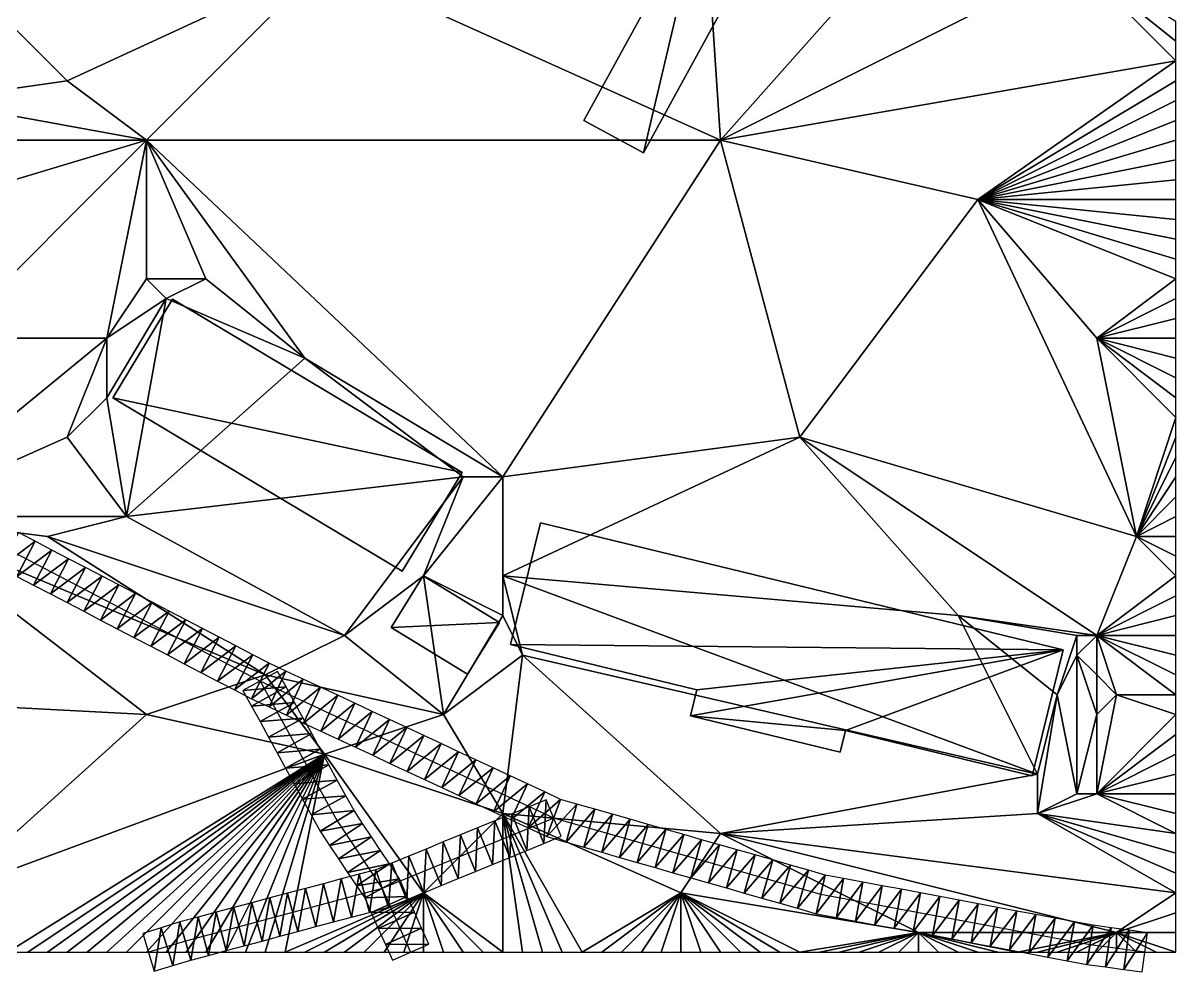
# Model space of a CAD drawing. Header units: metres. Extents: x -1103 to 901, y -902 to 905.
# Drawn here: x 783.5 to 900, y -902 to -806.2 of the extents above; entities that cross this region are included whole.
import ezdxf

# ---------------------------------------------------------------- set-up
doc = ezdxf.new("R2010")
doc.units = ezdxf.units.M
for name, color, linetype in [('OSM_BUILDING_FOOTPRINTS', 7, 'CONTINUOUS'), ('OSM_BUILDING_ROOFS', 1, 'CONTINUOUS'), ('OSM_BUILDING_WALLS', 8, 'CONTINUOUS'), ('OSM_ROAD_AXES', 2, 'CONTINUOUS'), ('OSM_ROAD_SURFACE', 9, 'CONTINUOUS'), ('OSM_TERRAIN', 3, 'CONTINUOUS')]:
    doc.layers.add(name, color=color, linetype=linetype)

msp = doc.modelspace()

# ---------------------------------------------------------------- linework, layer by layer
at = {"layer": 'OSM_BUILDING_FOOTPRINTS'}
for points in [[(846.2, -819.26, 10.98), (858.1, -797.56, 10.98), (852.09, -794.3, 10.98), (840.19, -816, 10.98), (846.2, -819.26, 10.98)], [(798.64, -834.06, 9.79), (827.88, -851.56, 9.79), (821.84, -861.5, 9.79), (792.61, -844.01, 9.79), (798.64, -834.06, 9.79)], [(835.8, -856.64, 8.84), (888.61, -869.47, 8.84), (885.48, -882.17, 8.84), (866.62, -877.59, 8.84), (866.07, -879.8, 8.84), (850.97, -876.13, 8.84), (851.61, -873.5, 8.84), (832.77, -868.92, 8.84), (835.8, -856.64, 8.84)], [(823.95, -861.98, 9.43), (831.66, -866.69, 9.43), (828.43, -871.9, 9.43), (820.71, -867.19, 9.43), (823.95, -861.98, 9.43)]]:
    msp.add_polyline3d(points, close=True, dxfattribs=at)
at = {"layer": 'OSM_BUILDING_ROOFS'}
for points in [[(852.09, -794.3, 20.98), (840.19, -816, 20.98), (846.2, -819.26, 20.98)], [(852.09, -794.3, 20.98), (846.2, -819.26, 20.98), (858.1, -797.56, 20.98)], [(827.88, -851.56, 19.79), (798.64, -834.06, 19.79), (792.61, -844.01, 19.79)], [(827.88, -851.56, 19.79), (792.61, -844.01, 19.79), (821.84, -861.5, 19.79)], [(888.61, -869.47, 18.84), (835.8, -856.64, 18.84), (832.77, -868.92, 18.84)], [(831.66, -866.69, 19.43), (823.95, -861.98, 19.43), (820.71, -867.19, 19.43)], [(831.66, -866.69, 19.43), (820.71, -867.19, 19.43), (828.43, -871.9, 19.43)], [(888.61, -869.47, 18.84), (832.77, -868.92, 18.84), (851.61, -873.5, 18.84)], [(888.61, -869.47, 18.84), (851.61, -873.5, 18.84), (850.97, -876.13, 18.84)], [(866.62, -877.59, 18.84), (888.61, -869.47, 18.84), (850.97, -876.13, 18.84)], [(866.62, -877.59, 18.84), (885.48, -882.17, 18.84), (888.61, -869.47, 18.84)], [(850.97, -876.13, 18.84), (866.07, -879.8, 18.84), (866.62, -877.59, 18.84)]]:
    msp.add_3dface(points, dxfattribs=at)
at = {"layer": 'OSM_BUILDING_WALLS'}
for points in [[(852.09, -794.3, 10.98), (840.19, -816, 10.98), (840.19, -816, 20.98)], [(852.09, -794.3, 10.98), (840.19, -816, 20.98), (852.09, -794.3, 20.98)], [(846.2, -819.26, 10.98), (858.1, -797.56, 10.98), (858.1, -797.56, 20.98)], [(846.2, -819.26, 10.98), (858.1, -797.56, 20.98), (846.2, -819.26, 20.98)], [(840.19, -816, 10.98), (846.2, -819.26, 10.98), (846.2, -819.26, 20.98)], [(840.19, -816, 10.98), (846.2, -819.26, 20.98), (840.19, -816, 20.98)], [(798.64, -834.06, 9.79), (792.61, -844.01, 9.79), (792.61, -844.01, 19.79)], [(798.64, -834.06, 9.79), (792.61, -844.01, 19.79), (798.64, -834.06, 19.79)], [(827.88, -851.56, 9.79), (798.64, -834.06, 9.79), (798.64, -834.06, 19.79)], [(827.88, -851.56, 9.79), (798.64, -834.06, 19.79), (827.88, -851.56, 19.79)], [(792.61, -844.01, 9.79), (821.84, -861.5, 9.79), (821.84, -861.5, 19.79)], [(792.61, -844.01, 9.79), (821.84, -861.5, 19.79), (792.61, -844.01, 19.79)], [(821.84, -861.5, 9.79), (827.88, -851.56, 9.79), (827.88, -851.56, 19.79)], [(821.84, -861.5, 9.79), (827.88, -851.56, 19.79), (821.84, -861.5, 19.79)], [(835.8, -856.64, 8.84), (832.77, -868.92, 8.84), (832.77, -868.92, 18.84)], [(835.8, -856.64, 8.84), (832.77, -868.92, 18.84), (835.8, -856.64, 18.84)], [(888.61, -869.47, 8.84), (835.8, -856.64, 8.84), (835.8, -856.64, 18.84)], [(888.61, -869.47, 8.84), (835.8, -856.64, 18.84), (888.61, -869.47, 18.84)], [(823.95, -861.98, 9.43), (820.71, -867.19, 9.43), (820.71, -867.19, 19.43)], [(823.95, -861.98, 9.43), (820.71, -867.19, 19.43), (823.95, -861.98, 19.43)], [(831.66, -866.69, 9.43), (823.95, -861.98, 9.43), (823.95, -861.98, 19.43)], [(831.66, -866.69, 9.43), (823.95, -861.98, 19.43), (831.66, -866.69, 19.43)], [(820.71, -867.19, 9.43), (828.43, -871.9, 9.43), (828.43, -871.9, 19.43)], [(820.71, -867.19, 9.43), (828.43, -871.9, 19.43), (820.71, -867.19, 19.43)], [(828.43, -871.9, 9.43), (831.66, -866.69, 9.43), (831.66, -866.69, 19.43)], [(828.43, -871.9, 9.43), (831.66, -866.69, 19.43), (828.43, -871.9, 19.43)], [(832.77, -868.92, 8.84), (851.61, -873.5, 8.84), (851.61, -873.5, 18.84)], [(832.77, -868.92, 8.84), (851.61, -873.5, 18.84), (832.77, -868.92, 18.84)], [(885.48, -882.17, 8.84), (888.61, -869.47, 8.84), (888.61, -869.47, 18.84)], [(885.48, -882.17, 8.84), (888.61, -869.47, 18.84), (885.48, -882.17, 18.84)], [(851.61, -873.5, 8.84), (850.97, -876.13, 8.84), (850.97, -876.13, 18.84)], [(851.61, -873.5, 8.84), (850.97, -876.13, 18.84), (851.61, -873.5, 18.84)], [(850.97, -876.13, 8.84), (866.07, -879.8, 8.84), (866.07, -879.8, 18.84)], [(850.97, -876.13, 8.84), (866.07, -879.8, 18.84), (850.97, -876.13, 18.84)], [(866.07, -879.8, 8.84), (866.62, -877.59, 8.84), (866.62, -877.59, 18.84)], [(866.07, -879.8, 8.84), (866.62, -877.59, 18.84), (866.07, -879.8, 18.84)], [(866.62, -877.59, 8.84), (885.48, -882.17, 8.84), (885.48, -882.17, 18.84)], [(866.62, -877.59, 8.84), (885.48, -882.17, 18.84), (866.62, -877.59, 18.84)]]:
    msp.add_3dface(points, dxfattribs=at)
at = {"layer": 'OSM_ROAD_AXES'}
for points in [[(896.87, -900, 10.29), (891.32, -899.25, 10.62), (864.12, -894.15, 11.52), (837.14, -886.44, 11.66), (807.49, -872.61, 12.33), (773.69, -854.99, 13.01), (738.93, -837.54, 12.88), (728.44, -833.5, 12.44), (679.72, -814.78, 10.95)], [(807.49, -872.61, 12.33), (815.25, -886.73, 12.08), (819.81, -893.55, 12), (822.68, -900, 12.1)], [(837.14, -886.44, 11.66), (819.81, -893.55, 12), (799.93, -898.86, 12.02), (796.21, -900, 12.03)]]:
    msp.add_polyline3d(points, dxfattribs=at)
at = {"layer": 'OSM_ROAD_SURFACE'}
for points in [[(784.76, -858.5, 12.8), (783.07, -857.62, 12.84), (781.22, -861.17, 12.92)], [(784.76, -858.5, 12.8), (781.22, -861.17, 12.92), (782.91, -862.05, 12.89)], [(786.45, -859.38, 12.77), (784.76, -858.5, 12.8), (782.91, -862.05, 12.89)], [(786.45, -859.38, 12.77), (782.91, -862.05, 12.89), (784.6, -862.93, 12.87)], [(788.14, -860.26, 12.74), (786.45, -859.38, 12.77), (784.6, -862.93, 12.87)], [(788.14, -860.26, 12.74), (784.6, -862.93, 12.87), (786.29, -863.81, 12.84)], [(789.83, -861.14, 12.7), (788.14, -860.26, 12.74), (786.29, -863.81, 12.84)], [(789.83, -861.14, 12.7), (786.29, -863.81, 12.84), (787.98, -864.69, 12.81)], [(791.52, -862.02, 12.67), (789.83, -861.14, 12.7), (787.98, -864.69, 12.81)], [(791.52, -862.02, 12.67), (787.98, -864.69, 12.81), (789.67, -865.57, 12.78)], [(793.21, -862.9, 12.63), (791.52, -862.02, 12.67), (789.67, -865.57, 12.78)], [(793.21, -862.9, 12.63), (789.67, -865.57, 12.78), (791.36, -866.45, 12.75)], [(794.9, -863.78, 12.6), (793.21, -862.9, 12.63), (791.36, -866.45, 12.75)], [(794.9, -863.78, 12.6), (791.36, -866.45, 12.75), (793.05, -867.33, 12.72)], [(796.59, -864.66, 12.57), (794.9, -863.78, 12.6), (793.05, -867.33, 12.72)], [(796.59, -864.66, 12.57), (793.05, -867.33, 12.72), (794.74, -868.21, 12.69)], [(798.28, -865.55, 12.53), (796.59, -864.66, 12.57), (794.74, -868.21, 12.69)], [(798.28, -865.55, 12.53), (794.74, -868.21, 12.69), (796.43, -869.09, 12.66)], [(799.97, -866.43, 12.49), (798.28, -865.55, 12.53), (796.43, -869.09, 12.66)], [(799.97, -866.43, 12.49), (796.43, -869.09, 12.66), (798.12, -869.97, 12.64)], [(801.66, -867.31, 12.46), (799.97, -866.43, 12.49), (798.12, -869.97, 12.64)], [(801.66, -867.31, 12.46), (798.12, -869.97, 12.64), (799.81, -870.86, 12.61)], [(803.35, -868.19, 12.42), (801.66, -867.31, 12.46), (799.81, -870.86, 12.61)], [(803.35, -868.19, 12.42), (799.81, -870.86, 12.61), (801.5, -871.74, 12.58)], [(805.04, -869.07, 12.39), (803.35, -868.19, 12.42), (801.5, -871.74, 12.58)], [(805.04, -869.07, 12.39), (801.5, -871.74, 12.58), (803.19, -872.62, 12.55)], [(806.73, -869.95, 12.35), (805.04, -869.07, 12.39), (803.19, -872.62, 12.55)], [(806.73, -869.95, 12.35), (803.19, -872.62, 12.55), (804.88, -873.5, 12.51)], [(808.38, -870.81, 12.32), (806.73, -869.95, 12.35), (804.88, -873.5, 12.51)], [(808.38, -870.81, 12.32), (804.88, -873.5, 12.51), (806.61, -874.4, 12.44)], [(810.08, -871.61, 12.26), (808.38, -870.81, 12.32), (806.61, -874.4, 12.44)], [(805.74, -873.57, 12.47), (810.11, -873.21, 12.27), (809.25, -871.64, 12.3)], [(810.08, -871.61, 12.26), (806.61, -874.4, 12.44), (808.39, -875.23, 12.38)], [(811.83, -872.42, 12.19), (810.08, -871.61, 12.26), (808.39, -875.23, 12.38)], [(805.74, -873.57, 12.47), (806.6, -875.14, 12.45), (810.11, -873.21, 12.27)], [(806.6, -875.14, 12.45), (810.97, -874.78, 12.25), (810.11, -873.21, 12.27)], [(811.83, -872.42, 12.19), (808.39, -875.23, 12.38), (810.14, -876.04, 12.31)], [(813.57, -873.23, 12.12), (811.83, -872.42, 12.19), (810.14, -876.04, 12.31)], [(813.57, -873.23, 12.12), (810.14, -876.04, 12.31), (811.88, -876.86, 12.24)], [(815.32, -874.05, 12.05), (813.57, -873.23, 12.12), (811.88, -876.86, 12.24)], [(815.32, -874.05, 12.05), (811.88, -876.86, 12.24), (813.62, -877.67, 12.17)], [(817.06, -874.86, 11.98), (815.32, -874.05, 12.05), (813.62, -877.67, 12.17)], [(806.6, -875.14, 12.45), (807.47, -876.71, 12.44), (810.97, -874.78, 12.25)], [(807.47, -876.71, 12.44), (811.83, -876.35, 12.24), (810.97, -874.78, 12.25)], [(817.06, -874.86, 11.98), (813.62, -877.67, 12.17), (815.37, -878.49, 12.11)], [(818.8, -875.68, 11.91), (817.06, -874.86, 11.98), (815.37, -878.49, 12.11)], [(818.8, -875.68, 11.91), (815.37, -878.49, 12.11), (817.11, -879.3, 12.04)], [(820.55, -876.49, 11.84), (818.8, -875.68, 11.91), (817.11, -879.3, 12.04)], [(807.47, -876.71, 12.44), (808.33, -878.28, 12.42), (811.83, -876.35, 12.24)], [(808.33, -878.28, 12.42), (812.7, -877.92, 12.22), (811.83, -876.35, 12.24)], [(820.55, -876.49, 11.84), (817.11, -879.3, 12.04), (818.86, -880.11, 12)], [(822.29, -877.3, 11.78), (820.55, -876.49, 11.84), (818.86, -880.11, 12)], [(808.33, -878.28, 12.42), (809.19, -879.85, 12.35), (812.7, -877.92, 12.22)], [(809.19, -879.85, 12.35), (813.56, -879.49, 12.2), (812.7, -877.92, 12.22)], [(822.29, -877.3, 11.78), (818.86, -880.11, 12), (820.6, -880.93, 11.96)], [(824.03, -878.12, 11.74), (822.29, -877.3, 11.78), (820.6, -880.93, 11.96)], [(824.03, -878.12, 11.74), (820.6, -880.93, 11.96), (822.34, -881.74, 11.92)], [(825.78, -878.93, 11.69), (824.03, -878.12, 11.74), (822.34, -881.74, 11.92)], [(825.78, -878.93, 11.69), (822.34, -881.74, 11.92), (824.09, -882.56, 11.88)], [(827.52, -879.75, 11.65), (825.78, -878.93, 11.69), (824.09, -882.56, 11.88)], [(809.19, -879.85, 12.35), (810.05, -881.41, 12.26), (813.56, -879.49, 12.2)], [(810.05, -881.41, 12.26), (814.42, -881.06, 12.18), (813.56, -879.49, 12.2)], [(827.52, -879.75, 11.65), (824.09, -882.56, 11.88), (825.83, -883.37, 11.84)], [(829.27, -880.56, 11.61), (827.52, -879.75, 11.65), (825.83, -883.37, 11.84)], [(810.05, -881.41, 12.26), (810.91, -882.98, 12.18), (814.42, -881.06, 12.18)], [(810.91, -882.98, 12.18), (815.28, -882.63, 12.16), (814.42, -881.06, 12.18)], [(829.27, -880.56, 11.61), (825.83, -883.37, 11.84), (827.57, -884.18, 11.79)], [(831.01, -881.37, 11.57), (829.27, -880.56, 11.61), (827.57, -884.18, 11.79)], [(831.01, -881.37, 11.57), (827.57, -884.18, 11.79), (829.32, -885, 11.75)], [(832.75, -882.19, 11.54), (831.01, -881.37, 11.57), (829.32, -885, 11.75)], [(810.91, -882.98, 12.18), (811.78, -884.55, 12.16), (815.28, -882.63, 12.16)], [(811.78, -884.55, 12.16), (816.14, -884.2, 12.14), (815.28, -882.63, 12.16)], [(832.75, -882.19, 11.54), (829.32, -885, 11.75), (831.06, -885.81, 11.71)], [(834.5, -883, 11.58), (832.75, -882.19, 11.54), (831.06, -885.81, 11.71)], [(834.5, -883, 11.58), (831.06, -885.81, 11.71), (832.81, -886.62, 11.71)], [(836.24, -883.81, 11.61), (834.5, -883, 11.58), (832.81, -886.62, 11.71)], [(836.24, -883.81, 11.61), (832.81, -886.62, 11.71), (834.55, -887.44, 11.74)], [(837.84, -884.57, 11.65), (836.24, -883.81, 11.61), (834.55, -887.44, 11.74)], [(811.78, -884.55, 12.16), (812.64, -886.12, 12.15), (816.14, -884.2, 12.14)], [(812.64, -886.12, 12.15), (816.97, -885.69, 12.13), (816.14, -884.2, 12.14)], [(837.84, -884.57, 11.65), (834.55, -887.44, 11.74), (836.44, -888.31, 11.78)], [(836.38, -884.59, 11.64), (834.65, -885.3, 11.66), (836.16, -889, 11.82)], [(836.38, -884.59, 11.64), (836.16, -889, 11.82), (837.9, -888.29, 11.78)], [(839.49, -885.03, 11.67), (837.84, -884.57, 11.65), (836.44, -888.31, 11.78)], [(839.49, -885.03, 11.67), (836.44, -888.31, 11.78), (838.39, -888.88, 11.8)], [(841.29, -885.54, 11.7), (839.49, -885.03, 11.67), (838.39, -888.88, 11.8)], [(812.64, -886.12, 12.15), (813.54, -887.76, 12.13), (816.97, -885.69, 12.13)], [(813.54, -887.76, 12.13), (817.83, -886.98, 12.11), (816.97, -885.69, 12.13)], [(832.91, -886.01, 11.68), (831.18, -886.72, 11.71), (832.7, -890.42, 11.91)], [(832.91, -886.01, 11.68), (832.7, -890.42, 11.91), (834.43, -889.71, 11.87)], [(834.65, -885.3, 11.66), (832.91, -886.01, 11.68), (834.43, -889.71, 11.87)], [(834.65, -885.3, 11.66), (834.43, -889.71, 11.87), (836.16, -889, 11.82)], [(841.29, -885.54, 11.7), (838.39, -888.88, 11.8), (840.19, -889.39, 11.82)], [(843.09, -886.06, 11.72), (841.29, -885.54, 11.7), (840.19, -889.39, 11.82)], [(843.09, -886.06, 11.72), (840.19, -889.39, 11.82), (841.99, -889.9, 11.85)], [(844.88, -886.57, 11.74), (843.09, -886.06, 11.72), (841.99, -889.9, 11.85)], [(813.54, -887.76, 12.13), (814.5, -889.2, 12.11), (817.83, -886.98, 12.11)], [(814.5, -889.2, 12.11), (818.74, -888.35, 12.1), (817.83, -886.98, 12.11)], [(829.45, -887.43, 11.78), (827.71, -888.14, 11.84), (829.23, -891.85, 11.95)], [(829.45, -887.43, 11.78), (829.23, -891.85, 11.95), (830.97, -891.13, 11.93)], [(831.18, -886.72, 11.71), (829.45, -887.43, 11.78), (830.97, -891.13, 11.93)], [(831.18, -886.72, 11.71), (830.97, -891.13, 11.93), (832.7, -890.42, 11.91)], [(844.88, -886.57, 11.74), (841.99, -889.9, 11.85), (843.78, -890.42, 11.87)], [(846.68, -887.09, 11.77), (844.88, -886.57, 11.74), (843.78, -890.42, 11.87)], [(846.68, -887.09, 11.77), (843.78, -890.42, 11.87), (845.58, -890.93, 11.89)], [(848.48, -887.6, 11.79), (846.68, -887.09, 11.77), (845.58, -890.93, 11.89)], [(814.5, -889.2, 12.11), (815.41, -890.57, 12.1), (818.74, -888.35, 12.1)], [(815.41, -890.57, 12.1), (819.65, -889.71, 12.08), (818.74, -888.35, 12.1)], [(827.71, -888.14, 11.84), (825.98, -888.86, 11.9), (827.5, -892.56, 11.97)], [(827.71, -888.14, 11.84), (827.5, -892.56, 11.97), (829.23, -891.85, 11.95)], [(848.48, -887.6, 11.79), (845.58, -890.93, 11.89), (847.38, -891.45, 11.92)], [(850.28, -888.12, 11.82), (848.48, -887.6, 11.79), (847.38, -891.45, 11.92)], [(850.28, -888.12, 11.82), (847.38, -891.45, 11.92), (849.18, -891.96, 11.94)], [(852.08, -888.63, 11.84), (850.28, -888.12, 11.82), (849.18, -891.96, 11.94)], [(852.08, -888.63, 11.84), (849.18, -891.96, 11.94), (850.98, -892.48, 11.96)], [(853.88, -889.14, 11.84), (852.08, -888.63, 11.84), (850.98, -892.48, 11.96)], [(815.41, -890.57, 12.1), (816.32, -891.93, 12.08), (819.65, -889.71, 12.08)], [(816.32, -891.93, 12.08), (820.56, -891.08, 12.06), (819.65, -889.71, 12.08)], [(824.25, -889.57, 11.96), (822.51, -890.28, 12.03), (824.03, -893.98, 12.02)], [(824.25, -889.57, 11.96), (824.03, -893.98, 12.02), (825.77, -893.27, 12)], [(825.98, -888.86, 11.9), (824.25, -889.57, 11.96), (825.77, -893.27, 12)], [(825.98, -888.86, 11.9), (825.77, -893.27, 12), (827.5, -892.56, 11.97)], [(853.88, -889.14, 11.84), (850.98, -892.48, 11.96), (852.78, -892.99, 11.91)], [(855.68, -889.66, 11.79), (853.88, -889.14, 11.84), (852.78, -892.99, 11.91)], [(855.68, -889.66, 11.79), (852.78, -892.99, 11.91), (854.58, -893.5, 11.86)], [(857.48, -890.17, 11.74), (855.68, -889.66, 11.79), (854.58, -893.5, 11.86)], [(822.51, -890.28, 12.03), (820.78, -890.99, 12.06), (822.3, -894.69, 12.02)], [(822.51, -890.28, 12.03), (822.3, -894.69, 12.02), (824.03, -893.98, 12.02)], [(857.48, -890.17, 11.74), (854.58, -893.5, 11.86), (856.38, -894.02, 11.81)], [(859.27, -890.68, 11.69), (857.48, -890.17, 11.74), (856.38, -894.02, 11.81)], [(859.27, -890.68, 11.69), (856.38, -894.02, 11.81), (858.17, -894.53, 11.76)], [(861.07, -891.2, 11.63), (859.27, -890.68, 11.69), (858.17, -894.53, 11.76)], [(817.49, -892.1, 12.07), (815.68, -892.58, 12.08), (816.71, -896.45, 12.04)], [(816.32, -891.93, 12.08), (817.23, -893.3, 12.06), (820.56, -891.08, 12.06)], [(817.49, -892.1, 12.07), (816.71, -896.45, 12.04), (818.52, -895.97, 12.04)], [(817.23, -893.3, 12.06), (821.56, -892.59, 12.04), (820.56, -891.08, 12.06)], [(819.17, -891.66, 12.07), (817.49, -892.1, 12.07), (818.52, -895.97, 12.04)], [(819.17, -891.66, 12.07), (818.52, -895.97, 12.04), (820.45, -895.45, 12.03)], [(820.78, -890.99, 12.06), (819.17, -891.66, 12.07), (820.45, -895.45, 12.03)], [(820.78, -890.99, 12.06), (820.45, -895.45, 12.03), (822.3, -894.69, 12.02)], [(861.07, -891.2, 11.63), (858.17, -894.53, 11.76), (859.97, -895.04, 11.71)], [(862.87, -891.71, 11.58), (861.07, -891.2, 11.63), (859.97, -895.04, 11.71)], [(862.87, -891.71, 11.58), (859.97, -895.04, 11.71), (861.77, -895.56, 11.66)], [(864.58, -892.2, 11.53), (862.87, -891.71, 11.58), (861.77, -895.56, 11.66)], [(813.87, -893.07, 12.08), (812.06, -893.55, 12.09), (813.1, -897.41, 12.05)], [(813.87, -893.07, 12.08), (813.1, -897.41, 12.05), (814.9, -896.93, 12.05)], [(815.68, -892.58, 12.08), (813.87, -893.07, 12.08), (814.9, -896.93, 12.05)], [(815.68, -892.58, 12.08), (814.9, -896.93, 12.05), (816.71, -896.45, 12.04)], [(817.23, -893.3, 12.06), (818.05, -894.51, 12.05), (821.56, -892.59, 12.04)], [(818.05, -894.51, 12.05), (822.35, -894.35, 12.03), (821.56, -892.59, 12.04)], [(864.58, -892.2, 11.53), (861.77, -895.56, 11.66), (863.66, -896.1, 11.6)], [(866.43, -892.55, 11.47), (864.58, -892.2, 11.53), (863.66, -896.1, 11.6)], [(866.43, -892.55, 11.47), (863.66, -896.1, 11.6), (865.7, -896.48, 11.54)], [(868.38, -892.91, 11.41), (866.43, -892.55, 11.47), (865.7, -896.48, 11.54)], [(868.38, -892.91, 11.41), (865.7, -896.48, 11.54), (867.64, -896.84, 11.49)], [(870.32, -893.28, 11.34), (868.38, -892.91, 11.41), (867.64, -896.84, 11.49)], [(870.32, -893.28, 11.34), (867.64, -896.84, 11.49), (869.58, -897.21, 11.43)], [(872.26, -893.64, 11.28), (870.32, -893.28, 11.34), (869.58, -897.21, 11.43)], [(810.26, -894.03, 12.09), (808.45, -894.51, 12.09), (809.48, -898.38, 12.06)], [(810.26, -894.03, 12.09), (809.48, -898.38, 12.06), (811.29, -897.9, 12.06)], [(812.06, -893.55, 12.09), (810.26, -894.03, 12.09), (811.29, -897.9, 12.06)], [(812.06, -893.55, 12.09), (811.29, -897.9, 12.06), (813.1, -897.41, 12.05)], [(818.05, -894.51, 12.05), (818.7, -895.98, 12.03), (822.35, -894.35, 12.03)], [(818.7, -895.98, 12.03), (823.07, -895.96, 12.06), (822.35, -894.35, 12.03)], [(872.26, -893.64, 11.28), (869.58, -897.21, 11.43), (871.52, -897.57, 11.37)], [(874.21, -894, 11.22), (872.26, -893.64, 11.28), (871.52, -897.57, 11.37)], [(874.21, -894, 11.22), (871.52, -897.57, 11.37), (873.47, -897.94, 11.32)], [(876.15, -894.37, 11.16), (874.21, -894, 11.22), (873.47, -897.94, 11.32)], [(876.15, -894.37, 11.16), (873.47, -897.94, 11.32), (875.41, -898.3, 11.26)], [(878.09, -894.73, 11.1), (876.15, -894.37, 11.16), (875.41, -898.3, 11.26)], [(804.84, -895.48, 12.08), (803.03, -895.96, 12.08), (804.06, -899.83, 12.05)], [(804.84, -895.48, 12.08), (804.06, -899.83, 12.05), (805.87, -899.34, 12.05)], [(806.64, -895, 12.09), (804.84, -895.48, 12.08), (805.87, -899.34, 12.05)], [(806.64, -895, 12.09), (805.87, -899.34, 12.05), (807.68, -898.86, 12.06)], [(808.45, -894.51, 12.09), (806.64, -895, 12.09), (807.68, -898.86, 12.06)], [(808.45, -894.51, 12.09), (807.68, -898.86, 12.06), (809.48, -898.38, 12.06)], [(878.09, -894.73, 11.1), (875.41, -898.3, 11.26), (877.35, -898.66, 11.19)], [(880.03, -895.1, 11.03), (878.09, -894.73, 11.1), (877.35, -898.66, 11.19)], [(880.03, -895.1, 11.03), (877.35, -898.66, 11.19), (879.3, -899.03, 11.13)], [(881.98, -895.46, 10.97), (880.03, -895.1, 11.03), (879.3, -899.03, 11.13)], [(881.98, -895.46, 10.97), (879.3, -899.03, 11.13), (881.24, -899.39, 11.07)], [(883.92, -895.83, 10.91), (881.98, -895.46, 10.97), (881.24, -899.39, 11.07)], [(801.22, -896.44, 12.09), (799.38, -896.94, 12.09), (800.49, -900.78, 12.06)], [(801.22, -896.44, 12.09), (800.49, -900.78, 12.06), (802.26, -900.31, 12.06)], [(803.03, -895.96, 12.08), (801.22, -896.44, 12.09), (802.26, -900.31, 12.06)], [(803.03, -895.96, 12.08), (802.26, -900.31, 12.06), (804.06, -899.83, 12.05)], [(818.7, -895.98, 12.03), (819.42, -897.59, 12.05), (823.07, -895.96, 12.06)], [(819.42, -897.59, 12.05), (823.79, -897.57, 12.11), (823.07, -895.96, 12.06)], [(883.92, -895.83, 10.91), (881.24, -899.39, 11.07), (883.18, -899.76, 11.01)], [(885.86, -896.19, 10.85), (883.92, -895.83, 10.91), (883.18, -899.76, 11.01)], [(885.86, -896.19, 10.85), (883.18, -899.76, 11.01), (885.13, -900.12, 10.88)], [(887.81, -896.55, 10.78), (885.86, -896.19, 10.85), (885.13, -900.12, 10.88)], [(887.81, -896.55, 10.78), (885.13, -900.12, 10.88), (887.07, -900.49, 10.81)], [(889.75, -896.92, 10.72), (887.81, -896.55, 10.78), (887.07, -900.49, 10.81)], [(797.48, -897.52, 12.1), (795.62, -898.09, 12.1), (796.79, -901.91, 12.06)], [(797.48, -897.52, 12.1), (796.79, -901.91, 12.06), (798.65, -901.34, 12.06)], [(799.38, -896.94, 12.09), (797.48, -897.52, 12.1), (798.65, -901.34, 12.06)], [(799.38, -896.94, 12.09), (798.65, -901.34, 12.06), (800.49, -900.78, 12.06)], [(819.42, -897.59, 12.05), (820.14, -899.2, 12.12), (823.79, -897.57, 12.11)], [(820.14, -899.2, 12.12), (824.51, -899.19, 12.16), (823.79, -897.57, 12.11)], [(889.75, -896.92, 10.72), (887.07, -900.49, 10.81), (889.01, -900.85, 10.73)], [(891.64, -897.27, 10.64), (889.75, -896.92, 10.72), (889.01, -900.85, 10.73)], [(891.64, -897.27, 10.64), (889.01, -900.85, 10.73), (891, -901.22, 10.64)], [(893.44, -897.52, 10.56), (891.64, -897.27, 10.64), (891, -901.22, 10.64)], [(893.44, -897.52, 10.56), (891, -901.22, 10.64), (892.9, -901.48, 10.6)], [(895.29, -897.77, 10.48), (893.44, -897.52, 10.56), (892.9, -901.48, 10.6)], [(895.29, -897.77, 10.48), (892.9, -901.48, 10.6), (894.75, -901.73, 10.55)], [(897.14, -898.02, 10.39), (895.29, -897.77, 10.48), (894.75, -901.73, 10.55)], [(897.14, -898.02, 10.39), (894.75, -901.73, 10.55), (896.6, -901.98, 10.51)], [(820.14, -899.2, 12.12), (820.85, -900.81, 12.12), (824.51, -899.19, 12.16)]]:
    msp.add_3dface(points, dxfattribs=at)
at = {"layer": 'OSM_TERRAIN'}
for points in [[(814, -800, 12.91), (854, -818, 12.89), (852, -788, 13)], [(852, -788, 13), (854, -818, 12.89), (870, -800, 12.93)], [(774, -814, 13.33), (788, -812, 12.91), (776, -800, 11.32)], [(776, -800, 11.32), (788, -812, 12.91), (814, -800, 12.91)], [(788, -812, 12.91), (796, -818, 13.03), (814, -800, 12.91)], [(796, -818, 13.03), (854, -818, 12.89), (814, -800, 12.91)], [(900, -810, 10.8), (890, -800, 12.03), (854, -818, 12.89)], [(854, -818, 12.89), (890, -800, 12.03), (870, -800, 12.93)], [(900, -810, 10.8), (900, -808, 10.87), (890, -800, 12.03)], [(900, -808, 10.87), (900, -806, 10.93), (890, -800, 12.03)], [(854, -818, 12.89), (880, -824, 11.41), (900, -810, 10.8)], [(880, -824, 11.41), (900, -812, 10.74), (900, -810, 10.8)], [(796, -818, 13.03), (788, -812, 12.91), (774, -814, 13.33)], [(880, -824, 11.41), (900, -814, 10.68), (900, -812, 10.74)], [(776, -818, 13.83), (796, -818, 13.03), (774, -814, 13.33)], [(900, -816, 10.64), (900, -814, 10.68), (880, -824, 11.41)], [(880, -824, 11.41), (900, -818, 10.6), (900, -816, 10.64)], [(776, -838, 13.91), (792, -838, 13.07), (796, -818, 13.03)], [(776, -838, 13.91), (796, -818, 13.03), (776, -824, 13.94)], [(776, -824, 13.94), (796, -818, 13.03), (776, -818, 13.83)], [(792, -838, 13.07), (796, -832, 12.9), (796, -818, 13.03)], [(802, -832, 12.71), (812, -840, 12.13), (796, -818, 13.03)], [(812, -840, 12.13), (832, -852, 11.3), (796, -818, 13.03)], [(796, -832, 12.9), (802, -832, 12.71), (796, -818, 13.03)], [(854, -818, 12.89), (796, -818, 13.03), (832, -852, 11.3)], [(832, -852, 11.3), (862, -848, 11.22), (854, -818, 12.89)], [(862, -848, 11.22), (880, -824, 11.41), (854, -818, 12.89)], [(900, -820, 10.58), (900, -818, 10.6), (880, -824, 11.41)], [(900, -822, 10.58), (900, -820, 10.58), (880, -824, 11.41)], [(880, -824, 11.41), (900, -824, 10.58), (900, -822, 10.58)], [(862, -848, 11.22), (896, -858, 9.76), (880, -824, 11.41)], [(896, -858, 9.76), (892, -838, 10.86), (880, -824, 11.41)], [(880, -824, 11.41), (892, -838, 10.86), (900, -832, 10.58)], [(880, -824, 11.41), (900, -832, 10.58), (900, -830, 10.58)], [(900, -830, 10.58), (900, -828, 10.58), (880, -824, 11.41)], [(900, -828, 10.58), (900, -826, 10.58), (880, -824, 11.41)], [(880, -824, 11.41), (900, -826, 10.58), (900, -824, 10.58)], [(792, -838, 13.07), (798, -834, 12.22), (796, -832, 12.9)], [(798, -834, 12.22), (802, -832, 12.71), (796, -832, 12.9)], [(798, -834, 12.22), (812, -840, 12.13), (802, -832, 12.71)], [(892, -838, 10.86), (900, -834, 10.56), (900, -832, 10.58)], [(792, -844, 12.21), (798, -834, 12.22), (792, -838, 13.07)], [(792, -844, 12.21), (794, -856, 12.22), (798, -834, 12.22)], [(798, -834, 12.22), (794, -856, 12.22), (812, -840, 12.13)], [(900, -836, 10.53), (900, -834, 10.56), (892, -838, 10.86)], [(892, -838, 10.86), (900, -838, 10.49), (900, -836, 10.53)], [(788, -848, 12.85), (792, -838, 13.07), (770, -856, 13.09)], [(770, -856, 13.09), (792, -838, 13.07), (776, -838, 13.91)], [(788, -848, 12.85), (792, -844, 12.21), (792, -838, 13.07)], [(896, -858, 9.76), (900, -846, 10.07), (892, -838, 10.86)], [(900, -846, 10.07), (900, -844, 10.17), (892, -838, 10.86)], [(900, -844, 10.17), (900, -842, 10.28), (892, -838, 10.86)], [(892, -838, 10.86), (900, -842, 10.28), (900, -840, 10.38)], [(900, -840, 10.38), (900, -838, 10.49), (892, -838, 10.86)], [(794, -856, 12.22), (828, -852, 12.05), (812, -840, 12.13)], [(828, -852, 12.05), (832, -852, 11.3), (812, -840, 12.13)], [(788, -848, 12.85), (794, -856, 12.22), (792, -844, 12.21)], [(896, -858, 9.76), (900, -848, 9.96), (900, -846, 10.07)], [(770, -856, 13.09), (794, -856, 12.22), (788, -848, 12.85)], [(878, -866, 10.94), (862, -848, 11.22), (832, -862, 11.09)], [(832, -852, 11.3), (832, -862, 11.09), (862, -848, 11.22)], [(878, -866, 10.94), (892, -868, 10.04), (862, -848, 11.22)], [(892, -868, 10.04), (896, -858, 9.76), (862, -848, 11.22)], [(896, -858, 9.76), (900, -850, 9.85), (900, -848, 9.96)], [(896, -858, 9.76), (900, -852, 9.75), (900, -850, 9.85)], [(816, -868, 11.98), (828, -852, 12.05), (794, -856, 12.22)], [(816, -868, 11.98), (824, -862, 11.51), (828, -852, 12.05)], [(824, -862, 11.51), (832, -866, 11.42), (832, -852, 11.3)], [(824, -862, 11.51), (832, -852, 11.3), (828, -852, 12.05)], [(832, -866, 11.42), (832, -862, 11.09), (832, -852, 11.3)], [(896, -858, 9.76), (900, -854, 9.66), (900, -852, 9.75)], [(900, -856, 9.57), (900, -854, 9.66), (896, -858, 9.76)], [(758, -874, 12.9), (796, -876, 12.89), (770, -856, 13.09)], [(796, -876, 12.89), (808, -872, 12.3), (770, -856, 13.09)], [(770, -856, 13.09), (808, -872, 12.3), (786, -858, 12.72)], [(786, -858, 12.72), (794, -856, 12.22), (770, -856, 13.09)], [(786, -858, 12.72), (816, -868, 11.98), (794, -856, 12.22)], [(896, -858, 9.76), (900, -858, 9.52), (900, -856, 9.57)], [(808, -872, 12.3), (816, -868, 11.98), (786, -858, 12.72)], [(896, -858, 9.76), (892, -868, 10.04), (900, -862, 9.43)], [(900, -862, 9.43), (900, -860, 9.47), (896, -858, 9.76)], [(900, -860, 9.47), (900, -858, 9.52), (896, -858, 9.76)], [(826, -876, 11.54), (824, -862, 11.51), (816, -868, 11.98)], [(826, -876, 11.54), (832, -866, 11.42), (824, -862, 11.51)], [(834, -870, 11.05), (886, -882, 10.92), (832, -862, 11.09)], [(886, -882, 10.92), (878, -866, 10.94), (832, -862, 11.09)], [(834, -870, 11.05), (832, -862, 11.09), (832, -866, 11.42)], [(892, -868, 10.04), (900, -864, 9.38), (900, -862, 9.43)], [(892, -868, 10.04), (900, -866, 9.34), (900, -864, 9.38)], [(826, -876, 11.54), (834, -870, 11.05), (832, -866, 11.42)], [(888, -874, 10.9), (878, -866, 10.94), (886, -882, 10.92)], [(888, -874, 10.9), (890, -868, 10.55), (878, -866, 10.94)], [(878, -866, 10.94), (890, -868, 10.55), (892, -868, 10.04)], [(900, -868, 9.29), (900, -866, 9.34), (892, -868, 10.04)], [(808, -872, 12.3), (826, -876, 11.54), (816, -868, 11.98)], [(888, -874, 10.9), (890, -870, 10.67), (890, -868, 10.55)], [(892, -872, 9.59), (892, -868, 10.04), (890, -870, 10.67)], [(890, -870, 10.67), (892, -868, 10.04), (890, -868, 10.55)], [(892, -872, 9.59), (894, -874, 8.97), (892, -868, 10.04)], [(894, -874, 8.97), (900, -874, 9.03), (892, -868, 10.04)], [(900, -874, 9.03), (900, -872, 9.15), (892, -868, 10.04)], [(900, -872, 9.15), (900, -870, 9.25), (892, -868, 10.04)], [(892, -868, 10.04), (900, -870, 9.25), (900, -868, 9.29)], [(832, -886, 11.63), (834, -870, 11.05), (826, -876, 11.54)], [(832, -886, 11.63), (854, -888, 11.78), (834, -870, 11.05)], [(854, -888, 11.78), (886, -882, 10.92), (834, -870, 11.05)], [(890, -884, 9.28), (890, -870, 10.67), (888, -874, 10.9)], [(890, -884, 9.28), (892, -876, 9.26), (890, -870, 10.67)], [(890, -870, 10.67), (892, -876, 9.26), (892, -872, 9.59)], [(814, -880, 12.14), (808, -872, 12.3), (796, -876, 12.89)], [(814, -880, 12.14), (826, -876, 11.54), (808, -872, 12.3)], [(892, -876, 9.26), (894, -874, 8.97), (892, -872, 9.59)], [(776, -894, 12.79), (796, -876, 12.89), (758, -874, 12.9)], [(886, -886, 10.34), (888, -874, 10.9), (886, -882, 10.92)], [(886, -886, 10.34), (890, -884, 9.28), (888, -874, 10.9)], [(892, -884, 8.97), (894, -874, 8.97), (892, -876, 9.26)], [(894, -874, 8.97), (892, -884, 8.97), (900, -876, 8.97)], [(900, -876, 8.97), (900, -874, 9.03), (894, -874, 8.97)], [(776, -894, 12.79), (814, -880, 12.14), (796, -876, 12.89)], [(832, -886, 11.63), (826, -876, 11.54), (814, -880, 12.14)], [(892, -884, 8.97), (892, -876, 9.26), (890, -884, 9.28)], [(892, -884, 8.97), (900, -878, 8.97), (900, -876, 8.97)], [(892, -884, 8.97), (900, -880, 8.97), (900, -878, 8.97)], [(782, -900, 12.19), (814, -880, 12.14), (776, -894, 12.79)], [(784, -900, 12.16), (814, -880, 12.14), (782, -900, 12.19)], [(784, -900, 12.16), (786, -900, 12.14), (814, -880, 12.14)], [(786, -900, 12.14), (788, -900, 12.11), (814, -880, 12.14)], [(788, -900, 12.11), (790, -900, 12.08), (814, -880, 12.14)], [(790, -900, 12.08), (792, -900, 12.06), (814, -880, 12.14)], [(792, -900, 12.06), (794, -900, 12.04), (814, -880, 12.14)], [(794, -900, 12.04), (796, -900, 12.03), (814, -880, 12.14)], [(796, -900, 12.03), (798, -900, 12.02), (814, -880, 12.14)], [(798, -900, 12.02), (800, -900, 12.01), (814, -880, 12.14)], [(800, -900, 12.01), (802, -900, 12), (814, -880, 12.14)], [(804, -900, 12), (814, -880, 12.14), (802, -900, 12)], [(804, -900, 12), (806, -900, 12), (814, -880, 12.14)], [(806, -900, 12), (808, -900, 12), (814, -880, 12.14)], [(808, -900, 12), (810, -900, 12), (814, -880, 12.14)], [(810, -900, 12), (824, -894, 11.97), (814, -880, 12.14)], [(824, -894, 11.97), (832, -886, 11.63), (814, -880, 12.14)], [(892, -884, 8.97), (900, -882, 8.97), (900, -880, 8.97)], [(886, -882, 10.92), (854, -888, 11.78), (886, -886, 10.34)], [(900, -884, 8.97), (900, -882, 8.97), (892, -884, 8.97)], [(886, -886, 10.34), (900, -888, 9.14), (892, -884, 8.97)], [(892, -884, 8.97), (890, -884, 9.28), (886, -886, 10.34)], [(900, -888, 9.14), (900, -886, 8.97), (892, -884, 8.97)], [(900, -886, 8.97), (900, -884, 8.97), (892, -884, 8.97)], [(824, -894, 11.97), (832, -900, 12.32), (832, -886, 11.63)], [(832, -900, 12.32), (834, -900, 12.35), (832, -886, 11.63)], [(834, -900, 12.35), (836, -900, 12.36), (832, -886, 11.63)], [(836, -900, 12.36), (838, -900, 12.37), (832, -886, 11.63)], [(838, -900, 12.37), (840, -900, 12.37), (832, -886, 11.63)], [(840, -900, 12.37), (850, -894, 11.96), (832, -886, 11.63)], [(850, -894, 11.96), (854, -888, 11.78), (832, -886, 11.63)], [(854, -888, 11.78), (900, -894, 9.67), (886, -886, 10.34)], [(900, -894, 9.67), (900, -892, 9.6), (886, -886, 10.34)], [(900, -892, 9.6), (900, -890, 9.43), (886, -886, 10.34)], [(886, -886, 10.34), (900, -890, 9.43), (900, -888, 9.14)], [(850, -894, 11.96), (874, -898, 11.25), (854, -888, 11.78)], [(874, -898, 11.25), (894, -898, 10.54), (854, -888, 11.78)], [(894, -898, 10.54), (900, -894, 9.67), (854, -888, 11.78)], [(812, -900, 12), (824, -894, 11.97), (810, -900, 12)], [(812, -900, 12), (814, -900, 12), (824, -894, 11.97)], [(814, -900, 12), (816, -900, 12.02), (824, -894, 11.97)], [(816, -900, 12.02), (818, -900, 12.06), (824, -894, 11.97)], [(820, -900, 12.1), (824, -894, 11.97), (818, -900, 12.06)], [(820, -900, 12.1), (822, -900, 12.1), (824, -894, 11.97)], [(824, -900, 12.12), (824, -894, 11.97), (822, -900, 12.1)], [(824, -900, 12.12), (826, -900, 12.15), (824, -894, 11.97)], [(826, -900, 12.15), (828, -900, 12.23), (824, -894, 11.97)], [(828, -900, 12.23), (830, -900, 12.28), (824, -894, 11.97)], [(830, -900, 12.28), (832, -900, 12.32), (824, -894, 11.97)], [(840, -900, 12.37), (842, -900, 12.37), (850, -894, 11.96)], [(842, -900, 12.37), (844, -900, 12.37), (850, -894, 11.96)], [(844, -900, 12.37), (846, -900, 12.37), (850, -894, 11.96)], [(848, -900, 12.37), (850, -894, 11.96), (846, -900, 12.37)], [(848, -900, 12.37), (850, -900, 12.37), (850, -894, 11.96)], [(856, -900, 12.29), (850, -894, 11.96), (854, -900, 12.34)], [(856, -900, 12.29), (858, -900, 12.24), (850, -894, 11.96)], [(858, -900, 12.24), (860, -900, 12.17), (850, -894, 11.96)], [(860, -900, 12.17), (862, -900, 12.11), (850, -894, 11.96)], [(850, -900, 12.37), (852, -900, 12.37), (850, -894, 11.96)], [(852, -900, 12.37), (854, -900, 12.34), (850, -894, 11.96)], [(850, -894, 11.96), (862, -900, 12.11), (874, -898, 11.25)], [(894, -898, 10.54), (900, -896, 9.91), (900, -894, 9.67)], [(894, -898, 10.54), (900, -898, 10.16), (900, -896, 9.91)], [(864, -900, 12.04), (874, -898, 11.25), (862, -900, 12.11)], [(864, -900, 12.04), (866, -900, 11.97), (874, -898, 11.25)], [(866, -900, 11.97), (868, -900, 11.91), (874, -898, 11.25)], [(868, -900, 11.91), (870, -900, 11.79), (874, -898, 11.25)], [(870, -900, 11.79), (872, -900, 11.66), (874, -898, 11.25)], [(872, -900, 11.66), (874, -900, 11.52), (874, -898, 11.25)], [(874, -900, 11.52), (876, -900, 11.39), (874, -898, 11.25)], [(876, -900, 11.39), (878, -900, 11.26), (874, -898, 11.25)], [(878, -900, 11.26), (880, -900, 11.14), (874, -898, 11.25)], [(880, -900, 11.14), (882, -900, 11.03), (874, -898, 11.25)], [(882, -900, 11.03), (884, -900, 10.93), (874, -898, 11.25)], [(884, -900, 10.93), (894, -898, 10.54), (874, -898, 11.25)], [(884, -900, 10.93), (886, -900, 10.86), (894, -898, 10.54)], [(886, -900, 10.86), (888, -900, 10.74), (894, -898, 10.54)], [(888, -900, 10.74), (890, -900, 10.66), (894, -898, 10.54)], [(890, -900, 10.66), (892, -900, 10.57), (894, -898, 10.54)], [(892, -900, 10.57), (894, -900, 10.46), (894, -898, 10.54)], [(894, -900, 10.46), (896, -900, 10.35), (894, -898, 10.54)], [(896, -900, 10.35), (898, -900, 10.22), (894, -898, 10.54)], [(898, -900, 10.22), (900, -900, 10.09), (894, -898, 10.54)], [(900, -900, 10.09), (900, -898, 10.16), (894, -898, 10.54)]]:
    msp.add_3dface(points, dxfattribs=at)

doc.saveas('drawing.dxf')
